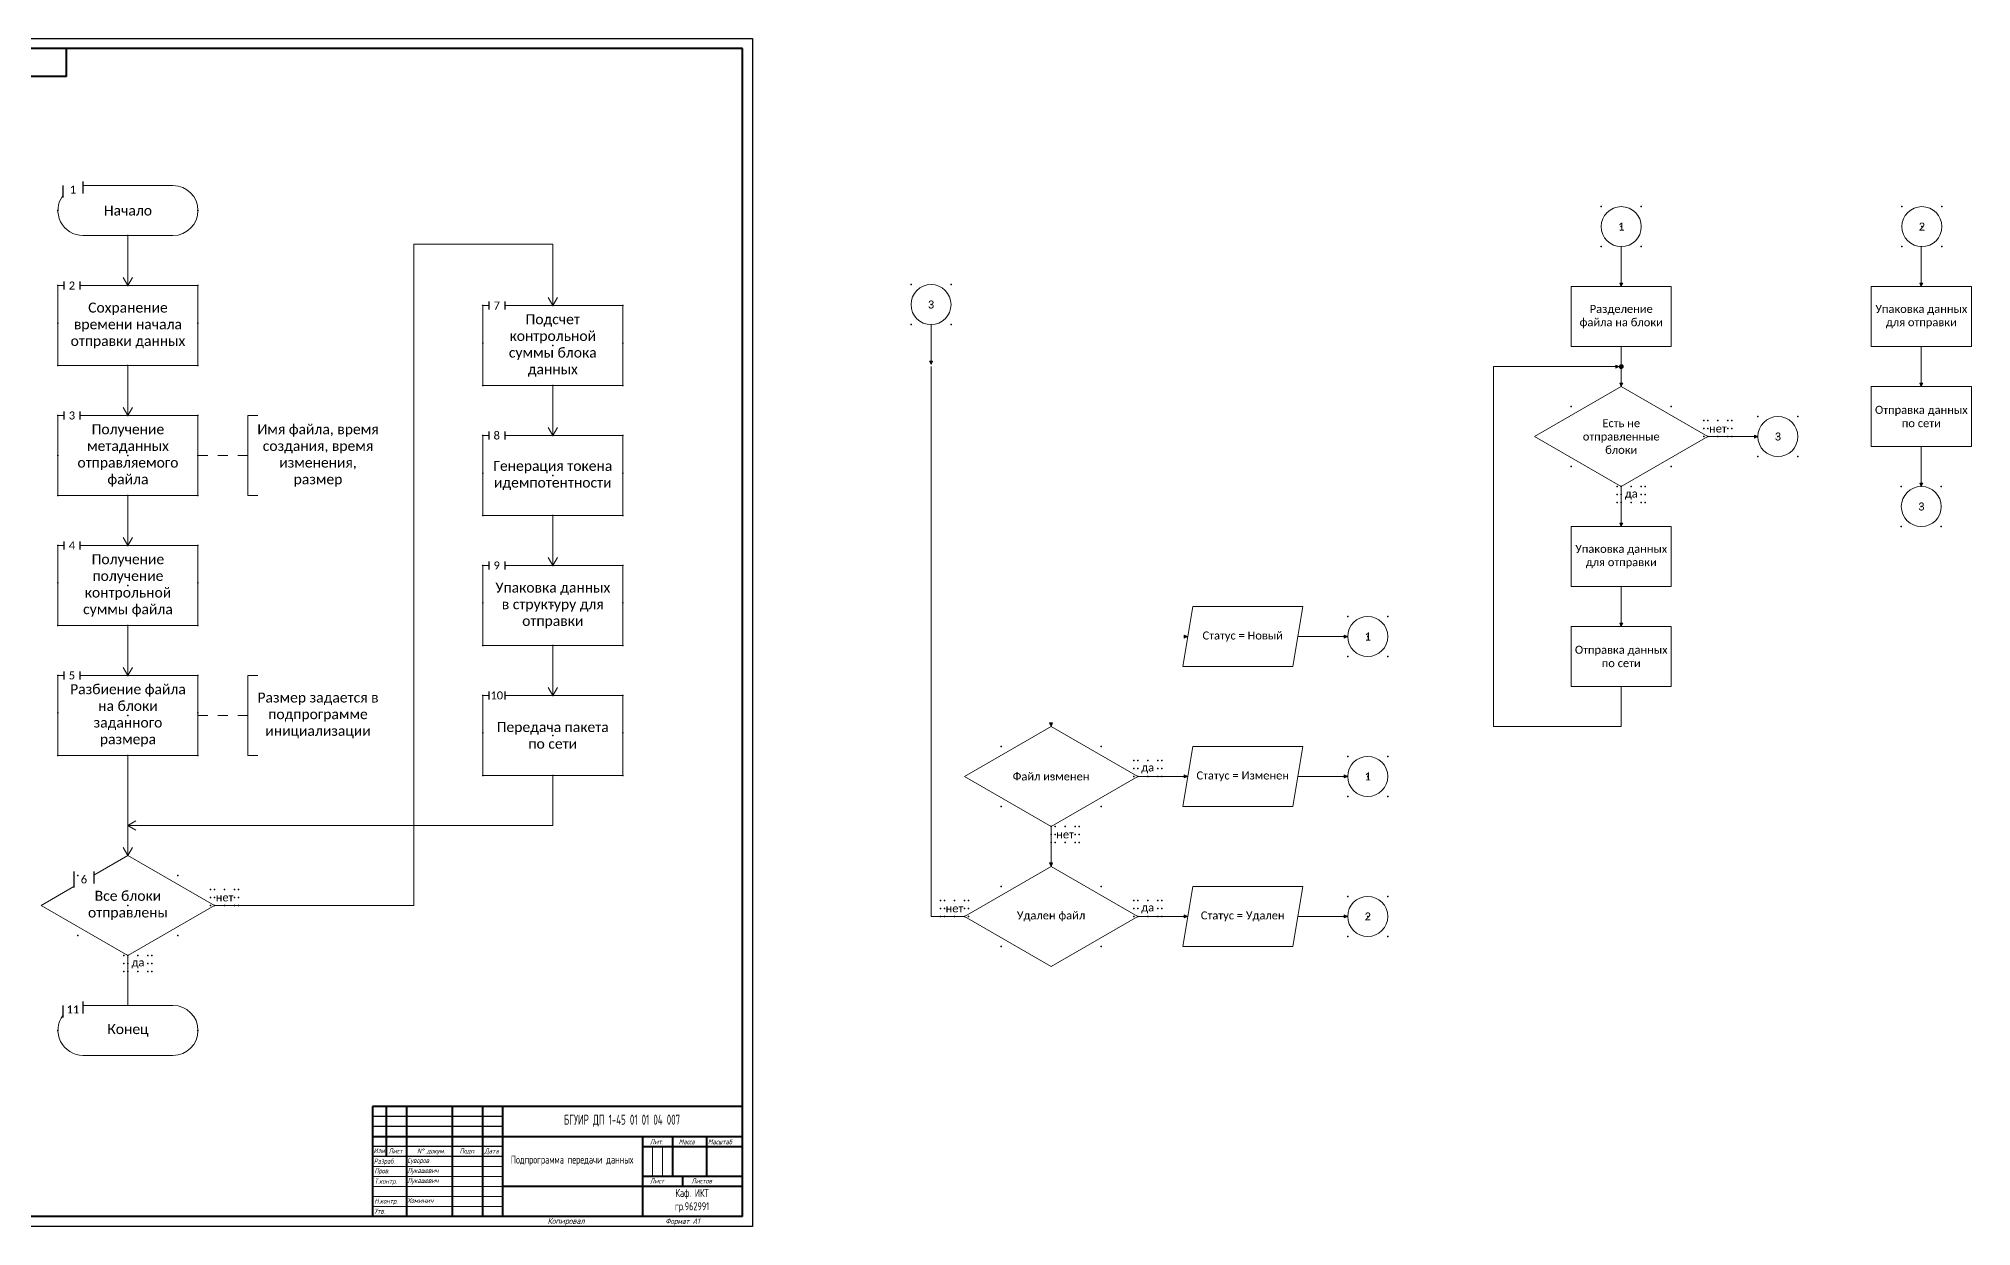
# Model space of a CAD drawing. Extents: x -790 to 1165, y -1314 to -720.
# Drawn here: x 199 to 1165, y -1314 to -720 of the extents above; entities that cross this region are included whole.
import ezdxf

# ---------------------------------------------------------------- set-up
doc = ezdxf.new("R2010")
doc.units = 0
doc.header["$MEASUREMENT"] = 0
doc.layers.get('0').update_dxf_attribs({"linetype": 'CONTINUOUS'})
doc.layers.add('KONTUR', color=7, linetype='CONTINUOUS')
doc.layers.add('Тонкие', color=7, linetype='CONTINUOUS')
doc.layers.add('Невидимка', color=131, linetype='CONTINUOUS', plot=False)
for name, color, linetype, lineweight in [('Основная', 7, 'CONTINUOUS', 40), ('Схема', 50, 'CONTINUOUS', 20), ('текст', 7, 'CONTINUOUS', 20), ('тонкая', 7, 'CONTINUOUS', 20)]:
    doc.layers.add(name, color=color, linetype=linetype, lineweight=lineweight)
doc.styles.add('ЕСКД', font='eskd15.shx', dxfattribs={"width": 0.8})
doc.styles.add('стиль1', font='romans.shx', dxfattribs={"width": 0.75, "oblique": 15, "height": 3.5})

msp = doc.modelspace()

# ---------------------------------------------------------------- hatches: boundary and pattern name
at = {"layer": 'Схема'}
h = msp.add_hatch(color=256, dxfattribs=at)
h.dxf.hatch_style = 1
h.paths.add_polyline_path([(990.7, -842.43), (989.95, -842.43), (989.95, -844.18)])
h.paths.add_polyline_path([(989.95, -842.43), (989.2, -842.43), (989.95, -844.18)])
h = msp.add_hatch(color=256, dxfattribs=at)
h.dxf.hatch_style = 1
h.paths.add_polyline_path([(1140.7, -842.43), (1139.95, -842.43), (1139.95, -844.18)])
h.paths.add_polyline_path([(1139.95, -842.43), (1139.2, -842.43), (1139.95, -844.18)])
h = msp.add_hatch(color=256, dxfattribs=at)
h.dxf.hatch_style = 1
h.paths.add_polyline_path([(645.7, -881.43), (644.95, -881.43), (644.95, -883.18)])
h.paths.add_polyline_path([(644.95, -881.43), (644.2, -881.43), (644.95, -883.18)])
h = msp.add_hatch(color=256, dxfattribs=at)
h.dxf.hatch_style = 1
h.paths.add_polyline_path([(987.2, -883.43), (987.2, -884.18), (988.95, -884.18)])
h.paths.add_polyline_path([(987.2, -884.18), (987.2, -884.93), (988.95, -884.18)])
h = msp.add_hatch(color=256, dxfattribs=at)
h.dxf.hatch_style = 1
h.paths.add_polyline_path([(989.95, -883.18), (989.95, -885.18, 0.414214), (990.95, -884.18, 0.414214)])
h.paths.add_polyline_path([(989.95, -883.18, 0.414214), (988.95, -884.18, 0.414214), (989.95, -885.18)])
h = msp.add_hatch(color=256, dxfattribs=at)
h.dxf.hatch_style = 1
h.paths.add_polyline_path([(990.7, -892.43), (989.95, -892.43), (989.95, -894.18)])
h.paths.add_polyline_path([(989.95, -892.43), (989.2, -892.43), (989.95, -894.18)])
h = msp.add_hatch(color=256, dxfattribs=at)
h.dxf.hatch_style = 1
h.paths.add_polyline_path([(1140.7, -892.43), (1139.95, -892.43), (1139.95, -894.18)])
h.paths.add_polyline_path([(1139.95, -892.43), (1139.2, -892.43), (1139.95, -894.18)])
h = msp.add_hatch(color=256, dxfattribs=at)
h.dxf.hatch_style = 1
h.paths.add_polyline_path([(1056.5, -918.43), (1056.5, -919.18), (1058.25, -919.18)])
h.paths.add_polyline_path([(1056.5, -919.18), (1056.5, -919.93), (1058.25, -919.18)])
h = msp.add_hatch(color=256, dxfattribs=at)
h.dxf.hatch_style = 1
h.paths.add_polyline_path([(1140.7, -942.43), (1139.95, -942.43), (1139.95, -944.18)])
h.paths.add_polyline_path([(1139.95, -942.43), (1139.2, -942.43), (1139.95, -944.18)])
h = msp.add_hatch(color=256, dxfattribs=at)
h.dxf.hatch_style = 1
h.paths.add_polyline_path([(990.7, -962.43), (989.95, -962.43), (989.95, -964.18)])
h.paths.add_polyline_path([(989.95, -962.43), (989.2, -962.43), (989.95, -964.18)])
h = msp.add_hatch(color=256, dxfattribs=at)
h.dxf.hatch_style = 1
h.paths.add_polyline_path([(990.7, -1012.43), (989.95, -1012.43), (989.95, -1014.18)])
h.paths.add_polyline_path([(989.95, -1012.43), (989.2, -1012.43), (989.95, -1014.18)])
h = msp.add_hatch(color=256, dxfattribs=at)
h.dxf.hatch_style = 1
h.paths.add_polyline_path([(771.5, -1018.43), (771.5, -1019.18), (773.25, -1019.18)])
h.paths.add_polyline_path([(771.5, -1019.18), (771.5, -1019.93), (773.25, -1019.18)])
h = msp.add_hatch(color=256, dxfattribs=at)
h.dxf.hatch_style = 1
h.paths.add_polyline_path([(851.5, -1018.43), (851.5, -1019.18), (853.25, -1019.18)])
h.paths.add_polyline_path([(851.5, -1019.18), (851.5, -1019.93), (853.25, -1019.18)])
h = msp.add_hatch(color=256, dxfattribs=at)
h.dxf.hatch_style = 1
h.paths.add_polyline_path([(705.7, -1062.43), (704.95, -1062.43), (704.95, -1064.18)])
h.paths.add_polyline_path([(704.95, -1062.43), (704.2, -1062.43), (704.95, -1064.18)])
h = msp.add_hatch(color=256, dxfattribs=at)
h.dxf.hatch_style = 1
h.paths.add_polyline_path([(771.5, -1088.43), (771.5, -1089.18), (773.25, -1089.18)])
h.paths.add_polyline_path([(771.5, -1089.18), (771.5, -1089.93), (773.25, -1089.18)])
h = msp.add_hatch(color=256, dxfattribs=at)
h.dxf.hatch_style = 1
h.paths.add_polyline_path([(851.5, -1088.43), (851.5, -1089.18), (853.25, -1089.18)])
h.paths.add_polyline_path([(851.5, -1089.18), (851.5, -1089.93), (853.25, -1089.18)])
h = msp.add_hatch(color=256, dxfattribs=at)
h.dxf.hatch_style = 1
h.paths.add_polyline_path([(705.7, -1132.43), (704.95, -1132.43), (704.95, -1134.18)])
h.paths.add_polyline_path([(704.95, -1132.43), (704.2, -1132.43), (704.95, -1134.18)])
h = msp.add_hatch(color=256, dxfattribs=at)
h.dxf.hatch_style = 1
h.paths.add_polyline_path([(771.5, -1158.43), (771.5, -1159.18), (773.25, -1159.18)])
h.paths.add_polyline_path([(771.5, -1159.18), (771.5, -1159.93), (773.25, -1159.18)])
h = msp.add_hatch(color=256, dxfattribs=at)
h.dxf.hatch_style = 1
h.paths.add_polyline_path([(851.5, -1158.43), (851.5, -1159.18), (853.25, -1159.18)])
h.paths.add_polyline_path([(851.5, -1159.18), (851.5, -1159.93), (853.25, -1159.18)])

# ---------------------------------------------------------------- linework, layer by layer
for p, q in [((430.74, -1259.18), (365.74, -1259.18)), ((430.74, -1264.18), (365.74, -1264.18)), ((430.74, -1274.18), (365.74, -1274.18)), ((430.74, -1279.18), (365.74, -1279.18)), ((500.74, -1309.18), (500.74, -1309.18))]:
    msp.add_line(p, q)
at = {"layer": 'KONTUR'}
for p, q in [((-285.26, -720.18), (555.74, -720.18)), ((555.74, -720.18), (555.74, -1314.18)), ((555.74, -1314.18), (-285.26, -1314.18))]:
    msp.add_line(p, q, dxfattribs=at)
at = {"layer": 'Невидимка'}
for p, q in [((221.03, -791.66), (221.03, -797.66)), ((211.03, -793.66), (211.03, -799.66)), ((211.53, -841.66), (211.53, -845.66)), ((219.53, -841.66), (219.53, -845.66)), ((423.88, -851.66), (423.88, -855.66)), ((431.88, -851.66), (431.88, -855.66)), ((211.53, -906.66), (211.53, -910.66)), ((219.53, -906.66), (219.53, -910.66)), ((423.88, -916.66), (423.88, -920.66)), ((431.88, -916.66), (431.88, -920.66)), ((211.53, -971.66), (211.53, -975.66)), ((219.53, -971.66), (219.53, -975.66)), ((423.88, -981.66), (423.88, -985.66)), ((431.88, -981.66), (431.88, -985.66)), ((211.53, -1036.66), (211.53, -1040.66)), ((219.53, -1036.66), (219.53, -1040.66)), ((423.88, -1046.66), (423.88, -1050.66)), ((431.88, -1046.66), (431.88, -1050.66)), ((216.53, -1136.66), (216.53, -1144.66)), ((226.53, -1136.66), (226.53, -1142.66)), ((211.03, -1203.66), (211.03, -1209.66)), ((221.03, -1201.66), (221.03, -1207.66))]:
    msp.add_line(p, q, dxfattribs=at)
for p in [(208.53, -806.16), (278.53, -806.16), (979.95, -804.18), (999.95, -804.18), (1130.23, -804.18), (1150.23, -804.18), (243.53, -818.66), (989.95, -814.18), (989.95, -814.18), (1140.23, -814.18), (1140.23, -814.18), (979.95, -824.18), (999.95, -824.18), (1130.23, -824.18), (1150.23, -824.18), (208.53, -843.66), (243.53, -843.66), (278.53, -843.66), (634.95, -843.18), (654.95, -843.18), (420.88, -853.66), (455.88, -853.66), (490.88, -853.66), (644.95, -853.18), (644.95, -853.18), (208.53, -862.41), (243.53, -863.66), (243.53, -863.66), (278.53, -862.41), (634.95, -863.18), (654.95, -863.18), (420.88, -872.41), (455.88, -873.66), (455.88, -873.66), (490.88, -872.41), (208.53, -883.66), (243.53, -883.66), (278.53, -883.66), (420.88, -893.66), (455.88, -893.66), (490.88, -893.66), (964.95, -904.18), (1014.95, -904.18), (208.53, -908.66), (243.53, -908.66), (278.53, -908.66), (1031.25, -911.18), (1031.25, -915.18), (1033.25, -911.18), (1033.25, -915.18), (1038.25, -911.18), (1043.25, -911.18), (1043.25, -915.18), (1045.25, -911.18), (1045.25, -915.18), (1058.25, -909.18), (1078.25, -909.18), (420.88, -918.66), (455.88, -918.66), (490.88, -918.66), (989.95, -919.18), (1031.25, -919.18), (1033.25, -919.18), (1038.25, -919.18), (1043.25, -919.18), (1045.25, -919.18), (1068.25, -919.18), (1068.25, -919.18), (208.53, -928.66), (243.53, -928.66), (243.53, -928.66), (278.53, -928.66), (964.95, -934.18), (1014.95, -934.18), (1058.25, -929.18), (1078.25, -929.18), (420.88, -937.41), (455.88, -938.66), (455.88, -938.66), (490.88, -937.41), (987.95, -944.18), (989.95, -944.18), (994.95, -944.18), (999.95, -944.18), (1001.95, -944.18), (1129.95, -944.18), (1149.95, -944.18), (208.53, -948.66), (243.53, -948.66), (278.53, -948.66), (987.95, -948.18), (987.95, -952.18), (989.95, -948.18), (989.95, -952.18), (994.95, -952.18), (999.95, -948.18), (999.95, -952.18), (1001.95, -948.18), (1001.95, -952.18), (1139.95, -954.18), (1139.95, -954.18), (420.88, -958.66), (455.88, -958.66), (490.88, -958.66), (1129.95, -964.18), (1149.95, -964.18), (208.53, -973.66), (243.53, -973.66), (278.53, -973.66), (420.88, -983.66), (455.88, -983.66), (490.88, -983.66), (208.53, -992.41), (243.53, -993.66), (243.53, -993.66), (278.53, -992.41), (420.88, -1002.41), (455.88, -1003.66), (455.88, -1003.66), (490.88, -1002.41), (208.53, -1013.66), (243.53, -1013.66), (278.53, -1013.66), (853.25, -1009.18), (873.25, -1009.18), (420.88, -1023.66), (455.88, -1023.66), (490.88, -1023.66), (863.25, -1019.18), (863.25, -1019.18), (853.25, -1029.18), (873.25, -1029.18), (208.53, -1038.66), (243.53, -1038.66), (278.53, -1038.66), (420.88, -1048.66), (455.88, -1048.66), (490.88, -1048.66), (208.53, -1057.41), (243.53, -1058.66), (243.53, -1058.66), (278.53, -1057.41), (420.88, -1067.41), (455.88, -1068.66), (455.88, -1068.66), (490.88, -1067.41), (208.53, -1078.66), (243.53, -1078.66), (278.53, -1078.66), (679.95, -1074.18), (729.95, -1074.18), (746.25, -1081.18), (748.25, -1081.18), (753.25, -1081.18), (758.25, -1081.18), (760.25, -1081.18), (853.25, -1079.18), (873.25, -1079.18), (420.88, -1088.66), (455.88, -1088.66), (490.88, -1088.66), (704.95, -1089.18), (746.25, -1085.18), (746.25, -1089.18), (748.25, -1085.18), (748.25, -1089.18), (753.25, -1089.18), (758.25, -1085.18), (758.25, -1089.18), (760.25, -1085.18), (760.25, -1089.18), (863.25, -1089.18), (863.25, -1089.18), (853.25, -1099.18), (873.25, -1099.18), (679.95, -1104.18), (729.95, -1104.18), (704.95, -1114.18), (704.95, -1118.18), (706.95, -1114.18), (706.95, -1118.18), (711.95, -1114.18), (716.95, -1114.18), (716.95, -1118.18), (718.95, -1114.18), (718.95, -1118.18), (704.95, -1122.18), (706.95, -1122.18), (711.95, -1122.18), (716.95, -1122.18), (718.95, -1122.18), (218.53, -1138.66), (268.53, -1138.66), (284.83, -1145.66), (286.83, -1145.66), (291.83, -1145.66), (296.83, -1145.66), (298.83, -1145.66), (679.95, -1144.18), (729.95, -1144.18), (853.25, -1149.18), (873.25, -1149.18), (243.53, -1153.66), (284.83, -1149.66), (284.83, -1153.66), (286.83, -1149.66), (286.83, -1153.66), (291.83, -1153.66), (296.83, -1149.66), (296.83, -1153.66), (298.83, -1149.66), (298.83, -1153.66), (649.65, -1151.18), (649.65, -1155.18), (649.65, -1159.18), (651.65, -1151.18), (651.65, -1155.18), (651.65, -1159.18), (656.65, -1151.18), (656.65, -1159.18), (661.65, -1151.18), (661.65, -1155.18), (661.65, -1159.18), (663.65, -1151.18), (663.65, -1155.18), (663.65, -1159.18), (704.95, -1159.18), (746.25, -1151.18), (746.25, -1155.18), (746.25, -1159.18), (748.25, -1151.18), (748.25, -1155.18), (748.25, -1159.18), (753.25, -1151.18), (753.25, -1159.18), (758.25, -1151.18), (758.25, -1155.18), (758.25, -1159.18), (760.25, -1151.18), (760.25, -1155.18), (760.25, -1159.18), (863.25, -1159.18), (863.25, -1159.18), (218.53, -1168.66), (268.53, -1168.66), (679.95, -1174.18), (729.95, -1174.18), (853.25, -1169.18), (873.25, -1169.18), (241.53, -1178.66), (241.53, -1182.66), (241.53, -1186.66), (243.53, -1178.66), (243.53, -1182.66), (243.53, -1186.66), (248.53, -1178.66), (248.53, -1186.66), (253.53, -1178.66), (253.53, -1182.66), (253.53, -1186.66), (255.53, -1178.66), (255.53, -1182.66), (255.53, -1186.66), (208.53, -1216.16), (278.53, -1216.16)]:
    msp.add_point(p, dxfattribs=at)
at = {"layer": 'Основная'}
for p, q in [((550.74, -725.18), (-265.26, -725.18)), ((212.74, -739.18), (212.74, -725.18)), ((550.74, -1309.18), (550.74, -725.18)), ((212.74, -739.18), (142.74, -739.18)), ((365.74, -1254.18), (365.74, -1309.18)), ((550.74, -1254.18), (365.74, -1254.18)), ((372.74, -1279.18), (372.74, -1254.18)), ((382.74, -1254.18), (382.74, -1309.18)), ((405.74, -1309.18), (405.74, -1254.18)), ((420.74, -1254.18), (420.74, -1309.18)), ((430.74, -1254.18), (430.74, -1309.18)), ((365.74, -1269.18), (550.74, -1269.18)), ((500.74, -1269.18), (500.74, -1309.18)), ((500.74, -1274.18), (550.74, -1274.18)), ((515.74, -1269.18), (515.74, -1289.18)), ((532.74, -1269.18), (532.74, -1289.18)), ((550.74, -1294.18), (430.74, -1294.18)), ((550.74, -1289.18), (500.74, -1289.18)), ((520.74, -1289.18), (520.74, -1294.18)), ((550.74, -1309.18), (-265.26, -1309.18))]:
    msp.add_line(p, q, dxfattribs=at)
at = {"layer": 'Схема'}
for p, q in [((221.03, -793.66), (266.03, -793.66)), ((221.03, -818.66), (266.03, -818.66)), ((243.53, -818.66), (243.53, -843.66)), ((455.88, -823.04), (386.36, -823.04)), ((386.36, -823.04), (386.36, -1153.66)), ((455.88, -853.66), (455.88, -823.04)), ((989.95, -824.18), (989.95, -844.18)), ((1139.95, -824.18), (1139.95, -844.18)), ((243.53, -843.66), (241.22, -839.66)), ((243.53, -843.66), (245.84, -839.66)), ((208.53, -843.66), (211.53, -843.66)), ((208.53, -843.66), (208.53, -883.66)), ((219.53, -843.66), (278.53, -843.66)), ((278.53, -843.66), (278.53, -883.66)), ((455.88, -853.66), (453.58, -849.66)), ((455.88, -853.66), (458.19, -849.66)), ((964.95, -844.18), (1014.95, -844.18)), ((964.95, -874.18), (964.95, -844.18)), ((989.2, -842.43), (989.95, -844.18)), ((989.2, -842.43), (990.7, -842.43)), ((990.7, -842.43), (989.95, -844.18)), ((1014.95, -844.18), (1014.95, -874.18)), ((1114.95, -844.18), (1164.95, -844.18)), ((1114.95, -874.18), (1114.95, -844.18)), ((1139.2, -842.43), (1139.95, -844.18)), ((1139.2, -842.43), (1140.7, -842.43)), ((1140.7, -842.43), (1139.95, -844.18)), ((1164.95, -844.18), (1164.95, -874.18)), ((420.88, -853.66), (423.88, -853.66)), ((420.88, -853.66), (420.88, -893.66)), ((431.88, -853.66), (490.88, -853.66)), ((490.88, -853.66), (490.88, -893.66)), ((644.95, -863.18), (644.95, -883.18)), ((1014.95, -874.18), (964.95, -874.18)), ((989.95, -874.18), (989.95, -894.18)), ((1164.95, -874.18), (1114.95, -874.18)), ((1139.95, -874.18), (1139.95, -894.18)), ((208.53, -883.66), (278.53, -883.66)), ((243.53, -883.66), (243.53, -908.66)), ((644.2, -881.43), (644.95, -883.18)), ((644.2, -881.43), (645.7, -881.43)), ((645.7, -881.43), (644.95, -883.18)), ((644.95, -884.18), (644.95, -1159.18)), ((926.13, -884.18), (988.95, -884.18)), ((926.13, -1064.18), (926.13, -884.18)), ((987.2, -883.43), (988.95, -884.18)), ((987.2, -884.93), (987.2, -883.43)), ((987.2, -884.93), (988.95, -884.18)), ((420.88, -893.66), (490.88, -893.66)), ((455.88, -893.66), (455.88, -918.66)), ((989.95, -894.18), (946.65, -919.18)), ((989.2, -892.43), (989.95, -894.18)), ((989.2, -892.43), (990.7, -892.43)), ((990.7, -892.43), (989.95, -894.18)), ((989.95, -894.18), (1033.25, -919.18)), ((1114.95, -894.18), (1164.95, -894.18)), ((1114.95, -924.18), (1114.95, -894.18)), ((1139.2, -892.43), (1139.95, -894.18)), ((1139.2, -892.43), (1140.7, -892.43)), ((1140.7, -892.43), (1139.95, -894.18)), ((1164.95, -894.18), (1164.95, -924.18)), ((243.53, -908.66), (241.22, -904.66)), ((243.53, -908.66), (245.84, -904.66)), ((208.53, -908.66), (211.53, -908.66)), ((208.53, -908.66), (208.53, -948.66)), ((219.53, -908.66), (278.53, -908.66)), ((278.53, -908.66), (278.53, -948.66)), ((303.53, -908.66), (308.53, -908.66)), ((303.53, -908.66), (303.53, -948.66)), ((455.88, -918.66), (453.58, -914.66)), ((455.88, -918.66), (458.19, -914.66)), ((420.88, -918.66), (423.88, -918.66)), ((420.88, -918.66), (420.88, -958.66)), ((431.88, -918.66), (490.88, -918.66)), ((490.88, -918.66), (490.88, -958.66)), ((989.95, -944.18), (946.65, -919.18)), ((989.95, -944.18), (1033.25, -919.18)), ((1033.25, -919.18), (1058.25, -919.18)), ((1056.5, -918.43), (1058.25, -919.18)), ((1056.5, -919.93), (1056.5, -918.43)), ((1056.5, -919.93), (1058.25, -919.18)), ((1164.95, -924.18), (1114.95, -924.18)), ((1139.95, -924.18), (1139.95, -944.18)), ((278.53, -928.66), (283.53, -928.66)), ((288.53, -928.66), (293.53, -928.66)), ((298.53, -928.66), (303.53, -928.66)), ((989.95, -944.18), (989.95, -964.18)), ((1139.2, -942.43), (1139.95, -944.18)), ((1139.2, -942.43), (1140.7, -942.43)), ((1140.7, -942.43), (1139.95, -944.18)), ((208.53, -948.66), (278.53, -948.66)), ((243.53, -948.66), (243.53, -973.66)), ((303.53, -948.66), (308.53, -948.66)), ((420.88, -958.66), (490.88, -958.66)), ((455.88, -958.66), (455.88, -983.66)), ((964.95, -964.18), (1014.95, -964.18)), ((964.95, -994.18), (964.95, -964.18)), ((989.2, -962.43), (989.95, -964.18)), ((989.2, -962.43), (990.7, -962.43)), ((990.7, -962.43), (989.95, -964.18)), ((1014.95, -964.18), (1014.95, -994.18)), ((208.53, -973.66), (211.53, -973.66)), ((208.53, -973.66), (208.53, -1013.66)), ((219.53, -973.66), (278.53, -973.66)), ((243.53, -973.66), (241.22, -969.66)), ((243.53, -973.66), (245.84, -969.66)), ((278.53, -973.66), (278.53, -1013.66)), ((420.88, -983.66), (423.88, -983.66)), ((420.88, -983.66), (420.88, -1023.66)), ((431.88, -983.66), (490.88, -983.66)), ((455.88, -983.66), (453.58, -979.66)), ((455.88, -983.66), (458.19, -979.66)), ((490.88, -983.66), (490.88, -1023.66)), ((1014.95, -994.18), (964.95, -994.18)), ((989.95, -994.18), (989.95, -1014.18)), ((770.75, -1034.18), (775.75, -1004.18)), ((775.75, -1004.18), (825.75, -1004.18)), ((825.75, -1004.18), (830.75, -1004.18)), ((830.75, -1004.18), (825.75, -1034.18)), ((208.53, -1013.66), (278.53, -1013.66)), ((243.53, -1013.66), (243.53, -1038.66)), ((964.95, -1014.18), (1014.95, -1014.18)), ((964.95, -1044.18), (964.95, -1014.18)), ((989.2, -1012.43), (989.95, -1014.18)), ((989.2, -1012.43), (990.7, -1012.43)), ((990.7, -1012.43), (989.95, -1014.18)), ((1014.95, -1014.18), (1014.95, -1044.18)), ((420.88, -1023.66), (490.88, -1023.66)), ((455.88, -1023.66), (455.88, -1048.66)), ((771.5, -1018.43), (773.25, -1019.18)), ((771.5, -1019.93), (771.5, -1018.43)), ((771.5, -1019.93), (773.25, -1019.18)), ((828.25, -1019.18), (853.25, -1019.18)), ((851.5, -1018.43), (853.25, -1019.18)), ((851.5, -1019.93), (851.5, -1018.43)), ((851.5, -1019.93), (853.25, -1019.18)), ((208.53, -1038.66), (211.53, -1038.66)), ((208.53, -1038.66), (208.53, -1078.66)), ((219.53, -1038.66), (278.53, -1038.66)), ((243.53, -1038.66), (241.22, -1034.66)), ((243.53, -1038.66), (245.84, -1034.66)), ((278.53, -1038.66), (278.53, -1078.66)), ((303.53, -1038.66), (308.53, -1038.66)), ((303.53, -1038.66), (303.53, -1078.66)), ((775.75, -1034.18), (770.75, -1034.18)), ((825.75, -1034.18), (775.75, -1034.18)), ((420.88, -1048.66), (423.88, -1048.66)), ((420.88, -1048.66), (420.88, -1088.66)), ((431.88, -1048.66), (490.88, -1048.66)), ((455.88, -1048.66), (453.58, -1044.66)), ((455.88, -1048.66), (458.19, -1044.66)), ((490.88, -1048.66), (490.88, -1088.66)), ((1014.95, -1044.18), (964.95, -1044.18)), ((989.95, -1044.18), (989.95, -1064.18)), ((278.53, -1058.66), (283.53, -1058.66)), ((288.53, -1058.66), (293.53, -1058.66)), ((298.53, -1058.66), (303.53, -1058.66)), ((704.2, -1062.43), (704.95, -1064.18)), ((704.2, -1062.43), (705.7, -1062.43)), ((705.7, -1062.43), (704.95, -1064.18)), ((704.95, -1064.18), (661.65, -1089.18)), ((704.95, -1064.18), (748.25, -1089.18)), ((989.95, -1064.18), (926.13, -1064.18)), ((208.53, -1078.66), (278.53, -1078.66)), ((243.53, -1078.66), (243.53, -1128.66)), ((303.53, -1078.66), (308.53, -1078.66)), ((770.75, -1104.18), (775.75, -1074.18)), ((775.75, -1074.18), (825.75, -1074.18)), ((825.75, -1074.18), (830.75, -1074.18)), ((830.75, -1074.18), (825.75, -1104.18)), ((420.88, -1088.66), (490.88, -1088.66)), ((455.88, -1088.66), (455.88, -1113.66)), ((704.95, -1114.18), (661.65, -1089.18)), ((704.95, -1114.18), (748.25, -1089.18)), ((748.25, -1089.18), (773.25, -1089.18)), ((771.5, -1088.43), (773.25, -1089.18)), ((771.5, -1089.93), (771.5, -1088.43)), ((771.5, -1089.93), (773.25, -1089.18)), ((828.25, -1089.18), (853.25, -1089.18)), ((851.5, -1088.43), (853.25, -1089.18)), ((851.5, -1089.93), (851.5, -1088.43)), ((851.5, -1089.93), (853.25, -1089.18)), ((775.75, -1104.18), (770.75, -1104.18)), ((825.75, -1104.18), (775.75, -1104.18)), ((243.53, -1113.66), (247.53, -1111.35)), ((455.88, -1113.66), (243.53, -1113.66)), ((243.53, -1113.66), (247.53, -1115.97)), ((704.95, -1114.18), (704.95, -1134.18)), ((243.53, -1128.66), (226.53, -1138.48)), ((243.53, -1128.66), (241.22, -1124.66)), ((243.53, -1128.66), (245.84, -1124.66)), ((243.53, -1128.66), (286.83, -1153.66)), ((704.95, -1134.18), (661.65, -1159.18)), ((704.2, -1132.43), (704.95, -1134.18)), ((704.2, -1132.43), (705.7, -1132.43)), ((705.7, -1132.43), (704.95, -1134.18)), ((704.95, -1134.18), (748.25, -1159.18)), ((216.53, -1144.25), (200.23, -1153.66)), ((770.75, -1174.18), (775.75, -1144.18)), ((775.75, -1144.18), (825.75, -1144.18)), ((825.75, -1144.18), (830.75, -1144.18)), ((830.75, -1144.18), (825.75, -1174.18)), ((243.53, -1178.66), (200.23, -1153.66)), ((243.53, -1178.66), (286.83, -1153.66)), ((286.83, -1153.66), (311.83, -1153.66)), ((311.83, -1153.66), (386.36, -1153.66)), ((661.65, -1159.18), (644.95, -1159.18)), ((704.95, -1184.18), (661.65, -1159.18)), ((704.95, -1184.18), (748.25, -1159.18)), ((748.25, -1159.18), (773.25, -1159.18)), ((771.5, -1158.43), (773.25, -1159.18)), ((771.5, -1159.93), (771.5, -1158.43)), ((771.5, -1159.93), (773.25, -1159.18)), ((828.25, -1159.18), (853.25, -1159.18)), ((851.5, -1158.43), (853.25, -1159.18)), ((851.5, -1159.93), (851.5, -1158.43)), ((851.5, -1159.93), (853.25, -1159.18)), ((775.75, -1174.18), (770.75, -1174.18)), ((825.75, -1174.18), (775.75, -1174.18)), ((243.53, -1178.66), (243.53, -1203.66)), ((243.53, -1178.66), (243.53, -1203.66)), ((221.03, -1203.66), (266.03, -1203.66)), ((221.03, -1228.66), (266.03, -1228.66))]:
    msp.add_line(p, q, dxfattribs=at)
for centre, radius in [((989.95, -814.18), 10), ((1140.23, -814.18), 10), ((644.95, -853.18), 10), ((989.95, -884.18), 1), ((1068.25, -919.18), 10), ((1139.95, -954.18), 10), ((863.25, -1019.18), 10), ((863.25, -1089.18), 10), ((863.25, -1159.18), 10)]:
    msp.add_circle(centre, radius, dxfattribs=at)
for centre, start, end in [((221.03, -806.16), 143.1301, 270), ((266.03, -806.16), 270, 90), ((266.03, -1216.16), 270, 90), ((221.03, -1216.16), 143.1301, 270)]:
    msp.add_arc(centre, 12.5, start, end, dxfattribs=at)
at = {"layer": 'тонкая'}
for p, q in [((505.72, -1274.39), (505.72, -1289.18)), ((510.8, -1274.39), (510.8, -1289.18)), ((365.74, -1284.18), (430.74, -1284.18)), ((430.74, -1289.18), (365.74, -1289.18)), ((430.74, -1294.18), (365.74, -1294.18))]:
    msp.add_line(p, q, dxfattribs=at)
for points in [[(365.74, -1299.18), (430.74, -1299.18)], [(365.74, -1304.18), (430.74, -1304.18)]]:
    msp.add_lwpolyline(points, dxfattribs=at)

# ---------------------------------------------------------------- texts
at = {"layer": 'Схема', "attachment_point": 5}
for s, width, gutter_width, insert, char_height in [('{\\fCalibri|b0|i0|c0|p34;1}', 10, 20, (216.03, -795.66), 4), ('{\\fCalibri|b0|i0|c204|p34;Начало}', 37.5, 25, (243.53, -806.16), 5), ('{\\fCalibri|b0|i0|c204|p34;1}', 20, 20, (989.95, -814.18), 4), ('{\\fCalibri|b0|i0|c204|p34;2}', 20, 20, (1140.23, -814.18), 4), ('{\\fCalibri|b0|i0|c204|p34;2}', 10, 20, (215.53, -843.66), 4), ('{\\fCalibri|b0|i0|c204|p34;Сохранение времени начала отправки данных}', 62.5, 25, (243.53, -863.66), 5), ('{\\fCalibri|b0|i0|c204|p34;7}', 10, 20, (427.88, -853.66), 4), ('{\\fCalibri|b0|i0|c204|p34;Подсчет контрольной суммы блока данных}', 62.5, 25, (455.88, -873.66), 5), ('{\\fCalibri|b0|i0|c204|p34;3}', 20, 20, (644.95, -853.18), 4), ('{\\fCalibri|b0|i0|c204|p34;Разделение \\Pфайла на блоки}', 50, 20, (989.95, -859.18), 4), ('{\\fCalibri|b0|i0|c204|p34;Упаковка данных для отправки}', 50, 20, (1139.95, -859.18), 4), ('{\\fCalibri|b0|i0|c204|p34;3}', 10, 20, (215.53, -908.66), 4), ('{\\fCalibri|b0|i0|c204|p34;Отправка данных по сети}', 50, 20, (1139.95, -909.18), 4), ('{\\fCalibri|b0|i0|c204|p34;Получение метаданных отправляемого файла}', 62.5, 25, (243.53, -928.66), 5), ('{\\fCalibri|b0|i0|c204|p34;Имя файла, время создания, время изменения, размер}', 62.5, 25, (338.53, -928.66), 5), ('{\\fCalibri|b0|i0|c204|p34;8}', 10, 20, (427.88, -918.66), 4), ('{\\fCalibri|b0|i0|c204|p34;Есть не отправленные блоки}', 50, 20, (989.95, -919.18), 4), ('{\\fCalibri|b0|i0|c204|p34;нет}', 10, 20, (1038.25, -915.18), 4), ('{\\fCalibri|b0|i0|c204|p34;3}', 20, 20, (1068.25, -919.18), 4), ('{\\fCalibri|b0|i0|c204|p34;Генерация токена идемпотентности}', 62.5, 25, (455.88, -938.66), 5), ('{\\fCalibri|b0|i0|c204|p34;да}', 10, 20, (994.95, -948.18), 4), ('{\\fCalibri|b0|i0|c204|p34;3}', 20, 20, (1139.95, -954.18), 4), ('{\\fCalibri|b0|i0|c0|p34;4}', 10, 20, (215.53, -973.66), 4), ('{\\fCalibri|b0|i0|c204|p34;Упаковка данных для отправки}', 50, 20, (989.95, -979.18), 4), ('{\\fCalibri|b0|i0|c204|p34;Получение получение контрольной суммы файла}', 62.5, 25, (243.53, -993.66), 5), ('{\\fCalibri|b0|i0|c204|p34;9}', 10, 20, (427.88, -983.66), 4), ('{\\fCalibri|b0|i0|c204|p34;Упаковка данных в структуру для отправки}', 62.5, 25, (455.88, -1003.66), 5), ('{\\fCalibri|b0|i0|c204|p34;Статус = Новый}', 50, 20, (800.75, -1019.18), 4), ('{\\fCalibri|b0|i0|c204|p34;1}', 20, 20, (863.25, -1019.18), 4), ('{\\fCalibri|b0|i0|c204|p34;Отправка данных по сети}', 50, 20, (989.95, -1029.18), 4), ('{\\fCalibri|b0|i0|c204|p34;5}', 10, 20, (215.53, -1038.66), 4), ('{\\fCalibri|b0|i0|c204|p34;Разбиение файла на блоки заданного размера}', 62.5, 25, (243.53, -1058.66), 5), ('{\\fCalibri|b0|i0|c204|p34;Размер задается в подпрограмме инициализации}', 62.5, 25, (338.53, -1058.66), 5), ('{\\fCalibri|b0|i0|c204|p34;10}', 10, 20, (427.88, -1048.66), 4), ('{\\fCalibri|b0|i0|c204|p34;Передача пакета по сети}', 62.5, 25, (455.88, -1068.66), 5), ('{\\fCalibri|b0|i0|c204|p34;Файл изменен}', 50, 20, (704.95, -1089.18), 4), ('{\\fCalibri|b0|i0|c204|p34;да}', 10, 20, (753.25, -1085.18), 4), ('{\\fCalibri|b0|i0|c204|p34;Статус = Изменен}', 50, 20, (800.75, -1089.18), 4), ('{\\fCalibri|b0|i0|c204|p34;1}', 20, 20, (863.25, -1089.18), 4), ('{\\fCalibri|b0|i0|c204|p34;нет}', 10, 20, (711.95, -1118.18), 4), ('{\\fCalibri|b0|i0|c204|p34;6}', 10, 20, (221.53, -1140.66), 4), ('{\\fCalibri|b0|i0|c204|p34;Все блоки отправлены}', 50, 20, (243.53, -1153.66), 5), ('{\\fCalibri|b0|i0|c204|p34;нет}', 10, 20, (291.83, -1149.66), 4), ('{\\fCalibri|b0|i0|c204|p34;нет}', 10, 20, (656.65, -1155.18), 4), ('{\\fCalibri|b0|i0|c204|p34;Удален файл}', 50, 20, (704.95, -1159.18), 4), ('{\\fCalibri|b0|i0|c204|p34;да}', 10, 20, (753.25, -1155.18), 4), ('{\\fCalibri|b0|i0|c204|p34;Статус = Удален}', 50, 20, (800.75, -1159.18), 4), ('{\\fCalibri|b0|i0|c204|p34;2}', 20, 20, (863.25, -1159.18), 4), ('{\\fCalibri|b0|i0|c204|p34;да}', 10, 20, (248.53, -1182.66), 4), ('{\\fCalibri|b0|i0|c204|p34;11}', 10, 20, (216.03, -1205.66), 4), ('{\\fCalibri|b0|i0|c204|p34;Конец}', 37.5, 25, (243.53, -1216.16), 5)]:
    msp.add_mtext_dynamic_manual_height_columns(s, width=width, gutter_width=gutter_width, heights=[0], dxfattribs=dict(at, insert=insert, char_height=char_height))
at = {"layer": 'текст', "style": 'стиль1', "oblique": 15, "width": 0.75}
for s, height, p in [('Изм', 2.5, (366.28, -1277.57)), ('Лит.', 2.5, (504.45, -1273.11)), ('Масса', 2.5, (518.83, -1273.11)), ('Масштаб', 2.5, (533.42, -1273.11)), ('Разраб.', 2.5, (366.4, -1282.82)), ('Лист', 2.5, (373.76, -1277.72)), ('Суворов', 2.5, (383.16, -1282.47)), ('N%%d докум. ', 2.5, (388.04, -1277.72)), ('Подп.', 2.5, (409.29, -1277.72)), ('Дата', 2.5, (421.74, -1277.72)), ('Пров.', 2.5, (366.7, -1287.65)), ('Т.контр.', 2.5, (366.7, -1292.84)), ('Лукашевич', 2.5, (383.16, -1287.47)), ('Лукашевич', 2.5, (383.16, -1292.47)), ('Лист', 2.5, (504.45, -1292.73)), ('Листов', 2.5, (525.18, -1292.73)), ('Н.контр.', 2.5, (366.7, -1302.77)), ('Хоминич', 2.5, (383.16, -1302.47)), ('Утв.', 2.5, (366.7, -1307.79)), ('Копировал', 3, (453.27, -1312.93)), ('Формат А1', 2.75, (512.2, -1312.93))]:
    msp.add_text(s, height=height, dxfattribs=at).set_placement(p)
at = {"layer": 'Тонкие', "attachment_point": 5, "style": 'ЕСКД'}
for s, width, insert, char_height in [('БГУИР ДП 1-45 01 01 04 007', 120, (490.5, -1261.33), 5), ('Подпрограмма передачи данных', 70, (465.5, -1281.33), 4), ('Каф. ИКТ\\Pгр.962991', 50, (525.5, -1301.33), 4)]:
    msp.add_mtext_dynamic_manual_height_columns(s, width=width, gutter_width=20, heights=[0], dxfattribs=dict(at, insert=insert, char_height=char_height))

doc.saveas('drawing.dxf')
